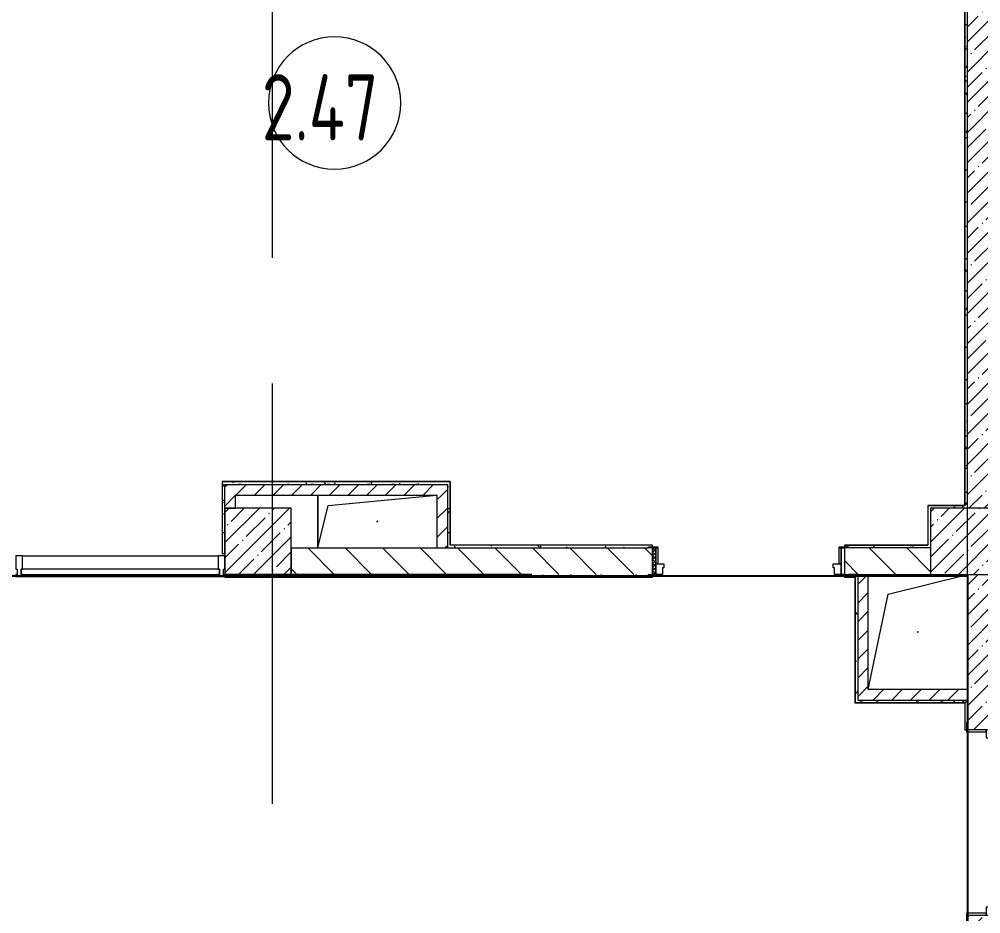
# Model space of a CAD drawing. Header units: millimetres. Extents: x -625 to 415037, y -3642 to 102118.
# Drawn here: x 262818 to 270082, y 10834 to 17596 of the extents above; entities that cross this region are included whole.
import ezdxf

# ---------------------------------------------------------------- set-up
doc = ezdxf.new("R2010")
doc.units = ezdxf.units.MM
doc.linetypes.add('Осевая', pattern=[6350, 1270, -952.5, 3175, -952.5])
doc.layers.add('1) плитка КР3', color=160, linetype='Continuous')
for name, color, linetype, lineweight in [('A-AREA-IDEN', 7, 'Continuous', 9), ('A-DOOR-FRAM-2', 7, 'Continuous', 5), ('A-GENM', 7, 'Continuous', 9), ('A-GLAZ-CURT', 7, 'Continuous', 9), ('A-GLAZ-CURT-2', 7, 'Continuous', 20), ('A-GLAZ-CWMG', 7, 'Continuous', 9), ('A-GLAZ-CWMG-1', 7, 'Continuous', 20), ('A-WALL', 7, 'Continuous', 5), ('I-WALL', 7, 'Continuous', 5), ('S-COLS', 7, 'Continuous', 9), ('S-COLS-1', 7, 'Continuous', 5), ('Оси', 7, 'Continuous', 9), ('Оси-2', 7, 'Осевая', 9)]:
    doc.layers.add(name, color=color, linetype=linetype, lineweight=lineweight)
doc.layers.add('A-AREA-PATT-2', color=7, linetype='Continuous', lineweight=5, true_color=0xcde0ef, transparency=1)
for name, color, linetype, lineweight, true_color in [('A-DOOR-1', 7, 'Continuous', 5, 0xc0c0c0), ('A-DOOR-FRAM-1', 7, 'Continuous', 5, 0xc0c0c0), ('A-WALL-1', 9, 'Continuous', 5, 0x808080), ('A-WALL-FNSH-1', 9, 'Continuous', 5, 0x808080)]:
    doc.layers.add(name, color=color, linetype=linetype, lineweight=lineweight, true_color=true_color)
doc.layers.get('A-DOOR-1').off()
doc.styles.add('СПДС', font='ГОСТ тип А.ttf', dxfattribs={"width": 0.9})
pattern_1 = [(45, (148772.12, -0.94), (-114.04925, 114.04925), []), (45, (148886.17, -0.94), (-114.04925, 114.04925), [201.612, -40.322, 6.706, -33.617])]
pattern_2 = [(45, (148772.12, -0.94), (-70.71068, 70.71068), [])]
pattern_3 = [(0, (148772.123, -0.94), (243.84, 60.96), [20.117, -162.763, 20.117, -162.763, -975.36]), (0, (148772.123, -0.94), (243.84, 60.96), [-365.76, 20.117, -345.643, 20.117, -162.763, -426.72]), (0, (148772.123, -0.94), (243.84, 60.96), [-914.4, 20.117, -101.803, 20.117, -284.683]), (120, (148863.563, 29.54), (-174.71291, 180.691634), [20.117, -162.763, 20.117, -162.763, -975.36]), (120, (148863.563, 29.54), (-174.71291, 180.691634), [-365.76, 20.117, -345.643, 20.117, -162.763, -426.72]), (120, (148863.563, 29.54), (-174.71291, 180.691634), [-914.4, 20.117, -101.803, 20.117, -284.683]), (240, (148894.043, 151.46), (-69.12709, -241.651634), [20.117, -162.763, 20.117, -162.763, -975.36]), (240, (148894.043, 151.46), (-69.12709, -241.651634), [-365.76, 20.117, -345.643, 20.117, -162.763, -426.72]), (240, (148894.043, 151.46), (-69.12709, -241.651634), [-914.4, 20.117, -101.803, 20.117, -284.683])]

# ---------------------------------------------------------------- blocks, each defined once
blk = doc.blocks.new('110_Дверь_СКБ_2Ст - Д-1_л_Лестничная клетка EIS60 2-32142534-Объем проектирования 2 этажа')
at = {"layer": 'A-DOOR-FRAM-1'}
for p, q in [((-672.5, 118), (-742.5, 118)), ((-742.5, 118), (-742.5, 110)), ((-742.5, 110), (-672.5, 110)), ((-637.5, 110), (-687.5, 110)), ((-687.5, 110), (-687.5, 30)), ((-672.5, 110), (-672.5, 118)), ((-637.5, 60), (-637.5, 110)), ((662.5, 110), (662.5, 60)), ((712.5, 110), (662.5, 110)), ((767.5, 118), (697.5, 118)), ((697.5, 118), (697.5, 110)), ((697.5, 110), (767.5, 110)), ((712.5, 30), (712.5, 110)), ((767.5, 110), (767.5, 118)), ((-687.5, 30), (-627.5, 30)), ((-672.5, 30), (-687.5, 30)), ((-687.5, 30), (-687.5, -110)), ((-672.5, -110), (-672.5, 30)), ((-627.5, 60), (-637.5, 60)), ((-627.5, 30), (-627.5, 60)), ((662.5, 60), (652.5, 60)), ((652.5, 60), (652.5, 30)), ((652.5, 30), (712.5, 30)), ((712.5, 30), (697.5, 30)), ((697.5, 30), (697.5, -110)), ((712.5, -110), (712.5, 30)), ((-672.5, -110), (-742.5, -110)), ((-742.5, -110), (-742.5, -118)), ((-742.5, -118), (-672.5, -118)), ((-687.5, -110), (-672.5, -110)), ((-672.5, -118), (-672.5, -110)), ((697.5, -110), (712.5, -110)), ((767.5, -110), (697.5, -110)), ((697.5, -110), (697.5, -118)), ((697.5, -118), (767.5, -118)), ((767.5, -118), (767.5, -110))]:
    blk.add_line(p, q, dxfattribs=at)
blk = doc.blocks.new('GM_Отверстие прямоугольное _в плите_ - Отверстие-23877052-Объем проектирования 2 этажа')
at = {"layer": 'A-GENM'}
for p, q in [((-225, 285), (375, 435)), ((-375, -435), (-225, 285))]:
    blk.add_line(p, q, dxfattribs=at)
for start, end in [(360, 180), (180, 360)]:
    blk.add_arc((0, 0), 2.5, start, end, dxfattribs=at)
blk = doc.blocks.new('BSC_Колонна _Прямоугольная - 500х500-22291386-Объем проектирования 2 этажа')
at = {"layer": 'S-COLS-1'}
h = blk.add_hatch(dxfattribs=at)
h.set_pattern_fill('FP_171', color=256, style=0, pattern_type=2)
h.set_pattern_definition([(45, (-121180, -13650), (-114.04925, 114.04925), []), (45, (-121065.95, -13650), (-114.04925, 114.04925), [201.613, -40.323, 6.706, -33.617])])
h.paths.add_polyline_path([(62, -250), (250, -250), (250, 250), (-250, 250), (-250, -250), (30, -250)])
for p, q in [((250, 250), (-250, 250)), ((-250, 250), (-250, -250)), ((250, -250), (250, 250)), ((-250, -250), (250, -250))]:
    blk.add_line(p, q, dxfattribs=at)
blk = doc.blocks.new('GM_Отверстие прямоугольное _в плите_ - Отверстие-23876685-Объем проектирования 2 этажа')
at = {"layer": 'A-GENM'}
for p, q in [((-450, -200), (-450, 200)), ((-450, 200), (-450, -200)), ((-370, 120), (450, 200)), ((-450, -200), (-370, 120))]:
    blk.add_line(p, q, dxfattribs=at)
for start, end in [(360, 180), (180, 360)]:
    blk.add_arc((0, 0), 2.5, start, end, dxfattribs=at)
blk = doc.blocks.new('110_Дверь_СКБ_2Ст - Д-6_п__ ДОО_Дв_1450x2100h_Дверь из раздевальной в коридор-32371698-Объем проектирования 2 этажа')
at = {"layer": 'A-DOOR-FRAM-2'}
h = blk.add_hatch(dxfattribs=at)
h.set_pattern_fill('FP_215', color=256, style=0, pattern_type=2)
h.set_pattern_definition([(315, (-546.384, -164.685), (-14.1421, -14.1421), []), (225, (-546.384, -164.685), (-14.1421, 14.1421), [])])
h.paths.add_polyline_path([(-712.5, -100), (-687.5, -100), (-687.5, 100), (-712.5, 100)])
at = {"layer": 'A-DOOR-FRAM-1'}
for p, q in [((-742.5, 108), (-672.5, 108)), ((-742.5, 100), (-742.5, 108)), ((-672.5, 100), (-742.5, 100)), ((-712.5, 100), (-687.5, 100)), ((-712.5, -100), (-712.5, 100)), ((-687.5, 100), (-687.5, -100)), ((-687.5, 100), (-672.5, 100)), ((-687.5, -20), (-687.5, 100)), ((-672.5, 108), (-672.5, 100)), ((-672.5, 100), (-672.5, -20)), ((697.5, 100), (697.5, 108)), ((697.5, 108), (767.5, 108)), ((697.5, -20), (697.5, 100)), ((697.5, 100), (712.5, 100)), ((767.5, 100), (697.5, 100)), ((712.5, -100), (712.5, 100)), ((712.5, 100), (737.5, 100)), ((712.5, 100), (712.5, -20)), ((737.5, 100), (737.5, -100)), ((767.5, 108), (767.5, 100)), ((-687.5, -20), (-627.5, -20)), ((-687.5, -100), (-687.5, -20)), ((-672.5, -20), (-687.5, -20)), ((-637.5, -50), (-637.5, -100)), ((-627.5, -50), (-637.5, -50)), ((-627.5, -20), (-627.5, -50)), ((652.5, -20), (712.5, -20)), ((652.5, -50), (652.5, -20)), ((662.5, -50), (652.5, -50)), ((662.5, -100), (662.5, -50)), ((712.5, -20), (697.5, -20)), ((712.5, -20), (712.5, -100)), ((-742.5, -100), (-672.5, -100)), ((-742.5, -108), (-742.5, -100)), ((-672.5, -108), (-742.5, -108)), ((-687.5, -100), (-712.5, -100)), ((-637.5, -100), (-687.5, -100)), ((-672.5, -100), (-672.5, -108)), ((712.5, -100), (662.5, -100)), ((697.5, -108), (697.5, -100)), ((697.5, -100), (767.5, -100)), ((767.5, -108), (697.5, -108)), ((737.5, -100), (712.5, -100)), ((767.5, -100), (767.5, -108))]:
    blk.add_line(p, q, dxfattribs=at)
blk = doc.blocks.new('Системная панель - Стекло - 40мм-32428871-Объем проектирования 2 этажа')
at = {"layer": 'A-GLAZ-CURT-2'}
for p, q in [((749.5, 0), (-749.5, 0)), ((-749.5, 0), (-749.5, -40)), ((749.5, -40), (749.5, 0)), ((-749.5, -40), (749.5, -40))]:
    blk.add_line(p, q, dxfattribs=at)
blk = doc.blocks.new('Прямоугольный импост - Импост структурный с накладкой - 160мм Темный-32428319-Объем проектирования 2 этажа')
at = {"layer": 'A-GLAZ-CWMG-1'}
for p, q in [((0, 140), (-50, 140)), ((-50, 140), (-50, 40)), ((0, 40), (0, 140)), ((-50, 40), (-40, 40)), ((-40, 0), (-50, 0)), ((-50, 0), (-50, -17)), ((-40, 40), (-40, 0)), ((-10, 0), (-10, 40)), ((-10, 40), (0, 40)), ((0, 0), (-10, 0)), ((0, -17), (0, 0)), ((-50, -17), (0, -17))]:
    blk.add_line(p, q, dxfattribs=at)
blk = doc.blocks.new('Прямоугольный импост - Импост структурный с накладкой - 160мм Темный-32428868-Объем проектирования 2 этажа')
at = {"layer": 'A-GLAZ-CWMG'}
for p, q in [((114070.5, 13540), (115549.5, 13540)), ((114070.5, 13383), (115549.5, 13383))]:
    blk.add_line(p, q, dxfattribs=at)
blk = doc.blocks.new('Прямоугольный импост - Импост структурный с накладкой - 160мм Темный-30755836-Объем проектирования 2 этажа')
at = {"layer": 'A-GLAZ-CWMG-1'}
for p, q in [((-25, 40), (-25, 140)), ((-25, 140), (25, 140)), ((25, 140), (25, 40)), ((-15, 40), (-25, 40)), ((-25, -17), (-25, 0)), ((-25, 0), (-15, 0)), ((-15, 0), (-15, 40)), ((15, 40), (15, 0)), ((25, 40), (15, 40)), ((15, 0), (25, 0)), ((25, 0), (25, -17)), ((25, -17), (-25, -17))]:
    blk.add_line(p, q, dxfattribs=at)
blk = doc.blocks.new('Марка_Помещения - Номер-25198446-Объем проектирования 2 этажа')
at = {"layer": 'A-AREA-IDEN'}
for start, end in [(360, 180), (180, 360)]:
    blk.add_arc((0, 0), 2.5, start, end, dxfattribs=at)

msp = doc.modelspace()

# ---------------------------------------------------------------- hatches: boundary and pattern name
at = {"layer": 'A-AREA-PATT-2'}
h = msp.add_hatch(color=256, dxfattribs=at)
h.paths.add_polyline_path([(247492.6, 13189.1), (247493.1, 13189.1), (247492.6, 13189.1)])
h.paths.add_polyline_path([(249962.1, 13379.1), (249962.1, 13382.1), (251337.1, 13380.5), (251337.1, 13379.1), (251387.1, 13380.5), (251387.1, 13382.1), (254321.6, 13382.9), (254321.6, 13399.1), (249872.1, 13399.1), (249872.1, 13382.1), (249912.1, 13382.1), (249912.1, 13379.1), (249947.2, 13379.1)])
h.paths.add_polyline_path([(261327.6, 13379.1), (261327.6, 13382.1), (264371.6, 13382.1), (264371.6, 13399.1), (259822.6, 13399.1), (259822.6, 13382.1), (259862.6, 13382.1), (259862.6, 13379.1), (259912.6, 13379.5), (259912.6, 13382.1), (261277.6, 13380.5), (261277.6, 13379.1), (261305.2, 13379.1)])
at = {"layer": 'I-WALL'}
h = msp.add_hatch(dxfattribs=at)
h.set_pattern_fill('FP_191', color=256, style=0, pattern_type=2)
h.set_pattern_definition(pattern_3)
h.paths.add_polyline_path([(269982.1, 13919.1), (269982.1, 18599.1), (269962.1, 18578.1), (269962.1, 13919.1)])
h.paths.add_polyline_path([(269962.1, 18579.1), (269982.1, 18599.1), (269962.1, 18599.1)])
h = msp.add_hatch(dxfattribs=at)
h.set_pattern_fill('FP_1', color=256, style=0, pattern_type=2)
h.set_pattern_definition(pattern_1)
h.paths.add_polyline_path([(269982.1, 10599.1), (270202.1, 10599.1), (270202.1, 10824.1), (269982.1, 10824.1), (269982.1, 10769.1)])
h.paths.add_polyline_path([(270085.9, 12224.1), (270202.1, 12224.1), (270202.1, 13399.1), (269982.1, 13399.1), (269982.1, 12224.1)])
h.paths.add_polyline_path([(270182.1, 13899.1), (270202.1, 13899.1), (270202.1, 18599.1), (269982.1, 18599.1), (269982.1, 13899.1), (270143.9, 13899.1)])
h = msp.add_hatch(dxfattribs=at)
h.set_pattern_fill('FP_191', color=256, style=0, pattern_type=2)
h.set_pattern_definition(pattern_3)
h.paths.add_polyline_path([(264352.1, 13556.1), (264372.1, 13556.1), (264371.4, 14099.1), (264352.1, 14099.1), (264352.1, 13573.2)])
h = msp.add_hatch(dxfattribs=at)
h.set_pattern_fill('FP_191', color=256, style=0, pattern_type=2)
h.set_pattern_definition(pattern_3)
h.paths.add_polyline_path([(265972.6, 14079.1), (266072.6, 14079.1), (266072.6, 14099.1), (264372.1, 14099.1), (264372.6, 14079.1), (265244.4, 14079.1)])
h = msp.add_hatch(dxfattribs=at)
h.set_pattern_fill('FP_22', color=256, style=0, pattern_type=2)
h.set_pattern_definition(pattern_2)
h.paths.add_polyline_path([(264452.1, 13899.1), (264452.1, 14079.1), (264372.1, 14079.1), (264372.6, 13899.1)])
h = msp.add_hatch(dxfattribs=at)
h.set_pattern_fill('FP_22', color=256, style=0, pattern_type=2)
h.set_pattern_definition(pattern_2)
h.paths.add_polyline_path([(265992.7, 13999.1), (266052.6, 13999.1), (266052.6, 14079.1), (264452.1, 14079.1), (264452.1, 13999.1), (265972.6, 13999.1)])
h = msp.add_hatch(dxfattribs=at)
h.set_pattern_fill('FP_191', color=256, style=0, pattern_type=2)
h.set_pattern_definition(pattern_3)
h.paths.add_polyline_path([(266072.6, 13599.1), (266070.3, 13616.8), (266052.6, 13599.1)])
h.paths.add_polyline_path([(266052.6, 13599.1), (266072.6, 13620.1), (266072.6, 14079.1), (266052.6, 14079.1), (266052.6, 13613.6)])
h = msp.add_hatch(dxfattribs=at)
h.set_pattern_fill('FP_22', color=256, style=0, pattern_type=2)
h.set_pattern_definition(pattern_2)
h.paths.add_polyline_path([(265972.6, 13599.1), (266052.6, 13599.1), (266052.6, 13999.1), (265972.6, 13999.1), (265972.6, 13972.1)])
h = msp.add_hatch(dxfattribs=at)
h.set_pattern_fill('FP_191', color=256, style=0, pattern_type=2)
h.set_pattern_definition(pattern_3)
h.paths.add_polyline_path([(269942.2, 13899.1), (269982.1, 13899.1), (269961.1, 13919.1), (269702.1, 13919.1), (269702.1, 13899.1), (269915.5, 13899.1)])
h.paths.add_polyline_path([(269982.1, 13899.1), (269982.1, 13919.1), (269962.1, 13919.1)])
h = msp.add_hatch(dxfattribs=at)
h.set_pattern_fill('FP_23', color=256, style=0, pattern_type=2)
h.set_pattern_definition([(135, (148772.12, -0.94), (-141.42136, -141.42136), [])])
h.paths.add_polyline_path([(269580.8, 13399.1), (269702.1, 13399.1), (269702.1, 13599.1), (269052.1, 13599.1), (269052.1, 13399.1), (269280.2, 13399.1)])
h.paths.add_polyline_path([(267572.1, 13399.1), (267602.1, 13399.1), (267602.1, 13599.1), (264872.6, 13599.1), (264872.6, 13399.1), (266689.9, 13399.1)])
h = msp.add_hatch(dxfattribs=at)
h.set_pattern_fill('FP_191', color=256, style=0, pattern_type=2)
h.set_pattern_definition(pattern_3)
h.paths.add_polyline_path([(269604, 13599.1), (269702.1, 13599.1), (269681.1, 13619.1), (269052.1, 13619.1), (269052.1, 13607.1), (269082.1, 13607.1), (269082.1, 13599.1), (269581.5, 13599.1)])
h.paths.add_polyline_path([(269702.1, 13599.1), (269702.1, 13619.1), (269682.1, 13619.1)])
h.paths.add_polyline_path([(266072.6, 13599.1), (267572.1, 13599.5), (267572.1, 13607.1), (267602.1, 13607.1), (267602.1, 13619.1), (266072.6, 13619.1), (266072.6, 13602.4)])
h = msp.add_hatch(dxfattribs=at)
h.set_pattern_fill('FP_191', color=256, style=0, pattern_type=2)
h.set_pattern_definition(pattern_3)
h.paths.add_polyline_path([(269131.1, 13379.1), (269132.1, 13399.1), (269082.1, 13399.1), (269082.1, 13391.1), (269052.1, 13391.1), (269052.1, 13379.1), (269082.1, 13379.1)])
h.paths.add_polyline_path([(266072.6, 13379.1), (267602.1, 13379.1), (267602.1, 13391.1), (267572.1, 13391.1), (267572.1, 13399.1), (264371.6, 13399.1), (264372.1, 13379.1), (266052.6, 13379.1)])
h = msp.add_hatch(dxfattribs=at)
h.set_pattern_fill('FP_191', color=256, style=0, pattern_type=2)
h.set_pattern_definition(pattern_3)
h.paths.add_polyline_path([(269132.1, 12429.1), (269152.1, 12429.1), (269152.1, 13399.1), (269132.1, 13396.9), (269132.1, 12447.2)])
h = msp.add_hatch(dxfattribs=at)
h.set_pattern_fill('FP_22', color=256, style=0, pattern_type=2)
h.set_pattern_definition(pattern_2)
h.paths.add_polyline_path([(269232.1, 12449.1), (269232.1, 13399.1), (269152.1, 13399.1), (269152.1, 12449.1)])
h = msp.add_hatch(dxfattribs=at)
h.set_pattern_fill('FP_22', color=256, style=0, pattern_type=2)
h.set_pattern_definition(pattern_2)
h.paths.add_polyline_path([(269232.1, 12449.1), (269982.1, 12449.1), (269982.1, 12529.1), (269232.1, 12529.1), (269232.1, 12453.7)])
h = msp.add_hatch(dxfattribs=at)
h.set_pattern_fill('FP_191', color=256, style=0, pattern_type=2)
h.set_pattern_definition(pattern_3)
h.paths.add_polyline_path([(269961.1, 12429.1), (269982.1, 12449.1), (269152.1, 12449.1), (269152.1, 12429.1), (269580.8, 12429.1)])
h.paths.add_polyline_path([(269982.1, 12429.1), (269982.1, 12449.1), (269962.1, 12429.1)])
h = msp.add_hatch(dxfattribs=at)
h.set_pattern_fill('FP_191', color=256, style=0, pattern_type=2)
h.set_pattern_definition(pattern_3)
h.paths.add_polyline_path([(269962.1, 10599.1), (269982.1, 10599.1), (269982.1, 10769.1), (269974.1, 10769.1), (269974.1, 10824.1), (269962.1, 10822.7), (269962.1, 10619.1)])
h.paths.add_polyline_path([(269974.1, 12224.1), (269974.1, 12279.1), (269982.1, 12279.1), (269982.1, 12429.1), (269962.1, 12429), (269962.1, 12224.1)])
at = {"layer": 'S-COLS-1'}
h = msp.add_hatch(dxfattribs=at)
h.set_pattern_fill('FP_1', color=256, style=0, pattern_type=2)
h.set_pattern_definition(pattern_1)
h.paths.add_polyline_path([(264372.6, 13399.1), (264872.1, 13399.1), (264872.1, 13899.1), (264372.1, 13899.1), (264372.1, 13399.1)])

# ---------------------------------------------------------------- linework, layer by layer
at = {"layer": '1) плитка КР3'}
msp.add_lwpolyline([(233742.1, 13389.1), (269982.1, 13389.1), (269982.1, 10599.1), (233742.1, 10599.1)], close=True, dxfattribs=at)
at = {"layer": 'A-WALL'}
for p, q in [((269982.1, 13899.1), (269982.1, 18599.1)), ((269962.1, 13919.1), (269962.1, 18579.1)), ((266072.6, 14099.1), (266072.6, 13619.1)), ((269682.1, 13919.1), (269682.1, 13619.1)), ((269682.1, 13919.1), (269962.1, 13919.1)), ((264872.6, 13599.1), (267572.1, 13599.1)), ((269052.1, 13619.1), (269682.1, 13619.1)), ((269702.1, 13599.1), (269082.1, 13599.1)), ((266689.9, 13399.1), (264371.6, 13399.1)), ((269132.1, 13379.1), (269052.1, 13379.1)), ((269152.1, 13399.1), (269082.1, 13399.1)), ((269132.1, 13379.1), (269132.1, 12429.1)), ((269982.1, 12429.1), (269982.1, 12279.1))]:
    msp.add_line(p, q, dxfattribs=at)
at = {"layer": 'A-WALL-1'}
for p, q in [((266072.6, 14099.1), (264352.1, 14099.1)), ((264372.1, 13556.1), (264372.1, 14079.1)), ((264372.1, 14079.1), (266052.6, 14079.1)), ((266052.6, 14079.1), (266052.6, 13599.1)), ((264452.1, 13899.1), (264452.1, 13999.1)), ((264452.1, 13999.1), (265972.6, 13999.1)), ((265972.6, 13999.1), (265972.6, 13599.1)), ((264372.1, 13899.1), (264452.1, 13899.1)), ((264872.6, 13599.1), (264872.6, 13399.1)), ((267602.1, 13619.1), (266072.6, 13619.1)), ((267602.1, 13607.1), (267602.1, 13619.1)), ((269052.1, 13619.1), (269052.1, 13607.1)), ((264352.1, 13556.1), (264372.1, 13556.1)), ((264371.6, 13399.1), (264371.6, 13379.1)), ((264371.6, 13379.1), (264372.1, 13379.1)), ((267602.1, 13379.1), (267602.1, 13391.1)), ((269052.1, 13391.1), (269052.1, 13379.1)), ((269152.1, 13399.1), (269702.1, 13399.1)), ((269152.1, 13399.1), (269152.1, 12449.1)), ((269232.1, 12529.1), (269232.1, 13399.1)), ((269982.1, 13399.1), (269982.1, 12429.1)), ((269982.1, 12529.1), (269232.1, 12529.1)), ((269152.1, 12449.1), (269982.1, 12449.1)), ((269961.1, 12429.1), (269962.1, 12429.1)), ((269962.1, 12429.1), (269962.1, 12224.1)), ((269962.1, 12224.1), (269974.1, 12224.1))]:
    msp.add_line(p, q, dxfattribs=at)
at = {"layer": 'A-WALL-FNSH-1'}
for p, q in [((269961.1, 18578.1), (269961.1, 13920.1)), ((266073.6, 14100.1), (264351.1, 14100.1)), ((264351.1, 14100.1), (264351.1, 13554.1)), ((264352.1, 13554.1), (264352.1, 14099.1)), ((266073.6, 13620.1), (266073.6, 14100.1)), ((269961.1, 13920.1), (269681.1, 13920.1)), ((269681.1, 13920.1), (269681.1, 13620.1)), ((267602.1, 13620.1), (266073.6, 13620.1)), ((267602.1, 13619.1), (267602.1, 13620.1)), ((269681.1, 13620.1), (269052.1, 13620.1)), ((269052.1, 13620.1), (269052.1, 13619.1)), ((264351.1, 13554.1), (264352.1, 13554.1)), ((267602.1, 13379.1), (264372.1, 13379.1)), ((264372.1, 13379.1), (264372.1, 13378.1)), ((264372.1, 13378.1), (267602.1, 13378.1)), ((265057.8, 13378.1), (265057.8, 13377.1)), ((266257.6, 13377.1), (266257.6, 13378.1)), ((266515.9, 13377.1), (266515.9, 13378.1)), ((267602.1, 13378.1), (267602.1, 13379.1)), ((269052.1, 13379.1), (269052.1, 13378.1)), ((269052.1, 13378.1), (269131.1, 13378.1)), ((269131.1, 13378.1), (269131.1, 12428.1)), ((269131.1, 12428.1), (269961.1, 12428.1)), ((269961.1, 12429.1), (269132.1, 12429.1)), ((269961.1, 12428.1), (269961.1, 12224.1)), ((269961.1, 12224.1), (269962.1, 12224.1))]:
    msp.add_line(p, q, dxfattribs=at)
at = {"layer": 'I-WALL'}
for p, q in [((265057.7, 13378.1), (265057.7, 13377.1)), ((266227.8, 13377.1), (265057.7, 13377.1)), ((266227.8, 13377.1), (266227.8, 13378.1)), ((266227.8, 13377.1), (266515.9, 13377.1)), ((266257.7, 13377.1), (266257.7, 13378.1))]:
    msp.add_line(p, q, dxfattribs=at)
at = {"layer": 'S-COLS-1'}
for p, q in [((264872.1, 13899.1), (264372.1, 13899.1)), ((264372.1, 13899.1), (264372.1, 13399.1)), ((264872.1, 13399.1), (264872.1, 13899.1)), ((264372.1, 13399.1), (264872.1, 13399.1))]:
    msp.add_line(p, q, dxfattribs=at)
at = {"layer": 'Оси'}
for p, q in [((264732.1, 16914.2), (264732.1, 21914.2)), ((269982.1, 16914.2), (269982.1, 21914.2))]:
    msp.add_line(p, q, dxfattribs=at)
at = {"layer": 'Оси-2'}
for p, q in [((264732.1, 3093.7), (264732.1, 16915.1)), ((264732.1, 3092.8), (264732.1, 16914.2)), ((269982.1, 3093.7), (269982.1, 16915.1)), ((269982.1, 3092.8), (269982.1, 16914.2))]:
    msp.add_line(p, q, dxfattribs=at)

# ---------------------------------------------------------------- block references
at = {"layer": 'A-AREA-IDEN', "xscale": 199.9999999999999, "yscale": 199.9999999999999, "zscale": 199.9999999999999}
msp.add_blockref('Марка_Помещения - Номер-25198446-Объем проектирования 2 этажа', (265199.8, 16962.5), dxfattribs=at)
at = {"layer": 'A-DOOR-1'}
msp.add_blockref('110_Дверь_СКБ_2Ст - Д-6_п__ ДОО_Дв_1450x2100h_Дверь из раздевальной в коридор-32371698-Объем проектирования 2 этажа', (268314.6, 13499.1), dxfattribs=at)
at = {"layer": 'A-DOOR-1', "rotation": 269.9999999999999}
msp.add_blockref('110_Дверь_СКБ_2Ст - Д-1_л_Лестничная клетка EIS60 2-32142534-Объем проектирования 2 этажа', (270092.1, 11536.6), dxfattribs=at)
at = {"layer": 'A-GENM'}
for name, p in [('GM_Отверстие прямоугольное _в плите_ - Отверстие-23876685-Объем проектирования 2 этажа', (265522.6, 13799.1)), ('GM_Отверстие прямоугольное _в плите_ - Отверстие-23877052-Объем проектирования 2 этажа', (269607.1, 12964.1))]:
    msp.add_blockref(name, p, dxfattribs=at)
at = {"layer": 'A-GLAZ-CURT', "rotation": 180}
msp.add_blockref('Системная панель - Стекло - 40мм-32428871-Объем проектирования 2 этажа', (263582.1, 13399.1), dxfattribs=at)
at = {"layer": 'A-GLAZ-CWMG', "extrusion": (0, 0, -1)}
msp.add_blockref('Прямоугольный импост - Импост структурный с накладкой - 160мм Темный-30755836-Объем проектирования 2 этажа', (-262817.6, 13399.1), dxfattribs=at)
at = {"layer": 'A-GLAZ-CWMG'}
for name, p in [('Прямоугольный импост - Импост структурный с накладкой - 160мм Темный-32428868-Объем проектирования 2 этажа', (148772.1, -0.9)), ('Прямоугольный импост - Импост структурный с накладкой - 160мм Темный-32428319-Объем проектирования 2 этажа', (264371.6, 13399.1))]:
    msp.add_blockref(name, p, dxfattribs=at)
at = {"layer": 'S-COLS'}
msp.add_blockref('BSC_Колонна _Прямоугольная - 500х500-22291386-Объем проектирования 2 этажа', (269952.1, 13649.1), dxfattribs=at)

# ---------------------------------------------------------------- texts
at = {"layer": 'A-AREA-IDEN', "insert": (264650.4, 17179.7), "char_height": 500, "width": 1370.886, "attachment_point": 1, "style": 'СПДС'}
msp.add_mtext('2.47', dxfattribs=at)

doc.saveas('drawing.dxf')
